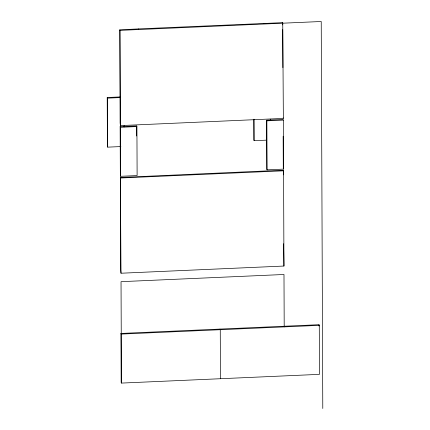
<?xml version="1.0" encoding="UTF-8"?>
<svg xmlns="http://www.w3.org/2000/svg" width="430" height="430" viewBox="0 0 430 430"><rect width="100%" height="100%" fill="white"/><g stroke="black" fill="none" stroke-linecap="round" stroke-linejoin="round"><path stroke-width="0.64" d="M138.342 28.917L282.741 22.656L283.359 118.411L120.405 125.598L120.12 122.948L119.787 29.837L138.342 28.917L138.347 29.235M119.787 29.837L120.024 30.369L321.231 21.5L322.785 408.5M120.894 146.565L107.694 147.151L107.409 146.517L107.215 97.508L120.416 96.927M107.215 97.508L107.495 98.142L120.04 97.588M120.137 126.662L136.638 125.936L136.917 126.565L137.116 175.574L120.61 176.305L120.33 175.671L120.137 126.662L120.416 127.296L120.61 176.305M266.584 120.206L283.085 119.481L283.365 120.11L283.563 169.119L267.062 169.85L266.777 169.216L266.584 120.206L266.863 120.841L267.062 169.85M120.416 127.296L136.917 126.565M266.863 120.841L283.365 120.11M253.775 119.25L253.861 140.062L254.141 140.696L266.681 140.142M120.384 177.472L264.692 171.006L283.332 170.285L283.569 170.817L283.95 266.046L121.002 273.227L120.712 270.26L120.384 177.472L121.002 273.227M120.62 178.004L283.569 170.817M120.964 333.449L319.001 324.714L319.28 325.349L319.479 374.358L121.443 383.087L121.163 382.458L120.964 333.449L121.244 334.078L319.28 325.349M282.709 24.886L282.741 22.656M283.123 117.879L283.359 118.411M283.563 169.119L283.284 168.49L283.155 136.262M283.95 266.046L283.585 243.702M219.983 329.084L220.262 329.713L220.461 378.722M319.001 324.714L319.006 326.058M284.198 326.897L283.988 274.49L121.034 281.671L121.443 383.087M283.332 170.285L283.311 174.876M282.725 29.562L282.881 67.655M270.561 119.153L270.567 120.497M264.101 23.376L264.101 23.693M254.055 119.212L254.141 140.696M136.638 125.936L136.675 136.004M124.109 125.608L124.114 126.952M120.024 30.369L120.405 125.598M107.495 98.142L107.694 147.151"/></g></svg>
